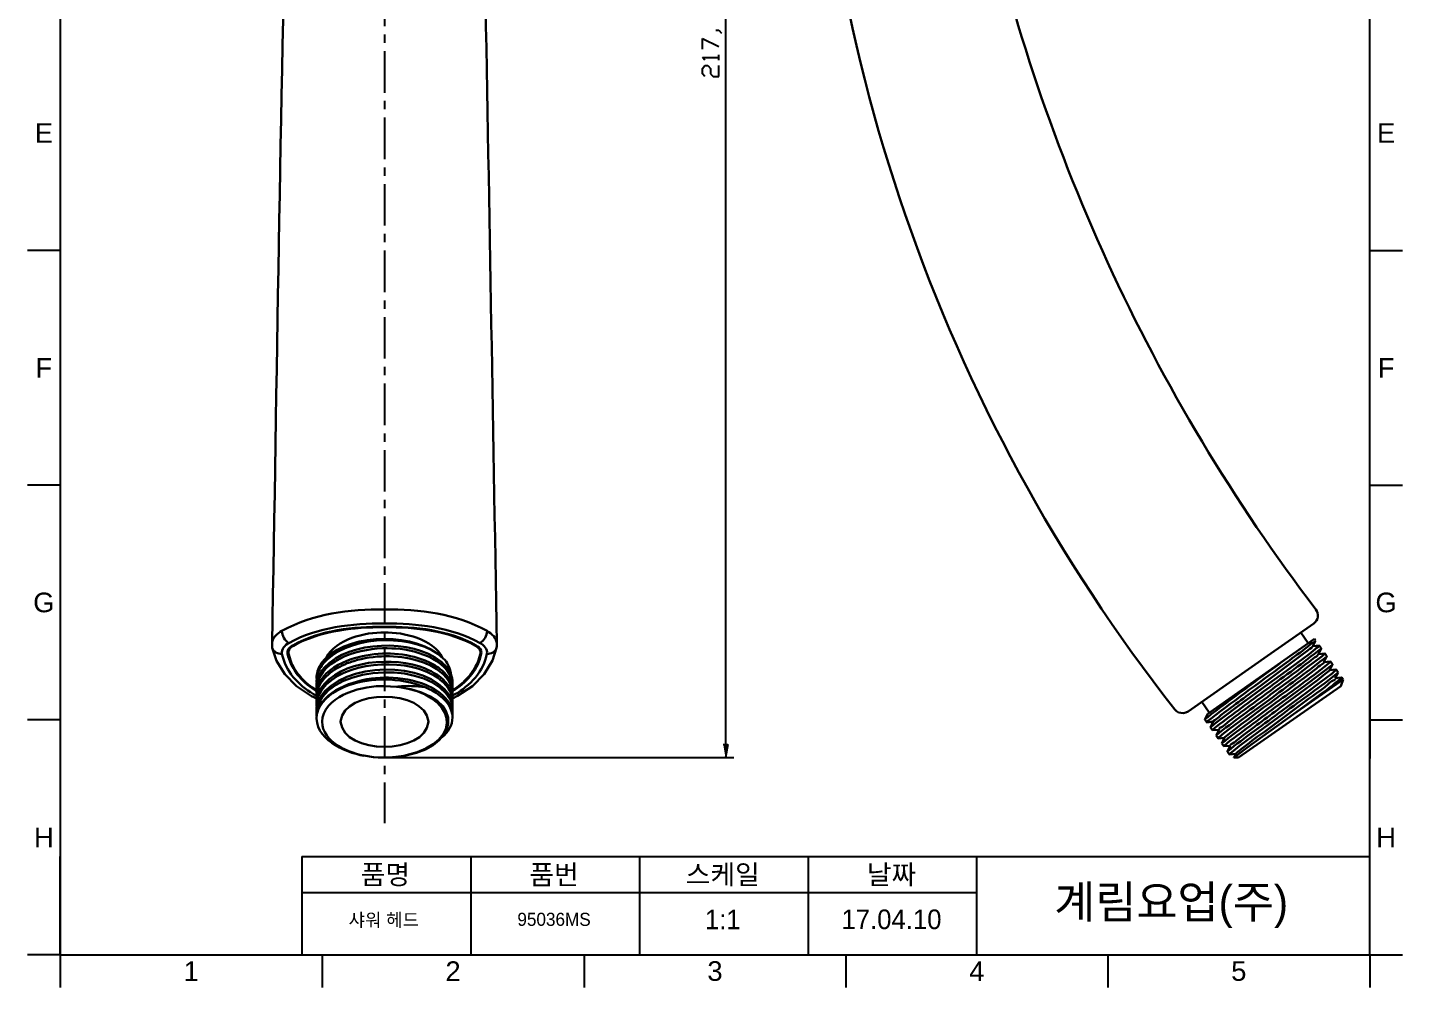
# Model space of a CAD drawing. Header units: millimetres. Extents: x 3631 to 3841, y 294 to 591.
# Drawn here: x 3630.6 to 3840.6, y 293.5 to 440.2 of the extents above; entities that cross this region are included whole.
import ezdxf

# ---------------------------------------------------------------- set-up
doc = ezdxf.new("R2010")
doc.units = ezdxf.units.MM
doc.header["$LTSCALE"] = 0.1
doc.linetypes.add('CENTERX2', pattern=[101.6, 63.5, -12.7, 12.7, -12.7])
for name, color, linetype in [('_U+B808_U+C774_U+C5B4 1', 7, 'Continuous'), ('CENTER', 1, 'CENTERX2'), ('DIM', 3, 'Continuous'), ('FORM', 7, 'Continuous'), ('TEXT', 2, 'Continuous')]:
    doc.layers.add(name, color=color, linetype=linetype)
doc.styles.get("Standard").update_dxf_attribs({"font": 'arial.ttf'})

msp = doc.modelspace()

# ---------------------------------------------------------------- hatches: boundary and pattern name
at = {"layer": 'DIM'}
msp.add_hatch(color=256, dxfattribs=at).paths.add_polyline_path([(3736.86, 330.64), (3737.53, 330.64), (3737.18, 328.65)])

# ---------------------------------------------------------------- linework, layer by layer
at = {"layer": '_U+B808_U+C774_U+C5B4 1', "color": 7, "lineweight": 30}
for p, q in [((3685.12, 348.64), (3685.12, 348.56)), ((3827.04, 349.15), (3822.17, 345.74)), ((3685.6, 348.56), (3684.63, 348.56)), ((3827.15, 346.79), (3810.84, 335.35)), ((3825.08, 347.76), (3826.21, 346.14)), ((3827.15, 346.79), (3827.31, 346.57)), ((3827.28, 346.54), (3827.28, 346.52)), ((3827.28, 346.52), (3827.31, 346.49)), ((3827.31, 346.57), (3827.31, 346.6)), ((3667.95, 346.01), (3667.95, 345.66)), ((3667.95, 345.66), (3667.98, 345.44)), ((3667.98, 345.44), (3667.98, 345.47)), ((3667.98, 345.44), (3668.62, 343.45)), ((3670.32, 344.85), (3670.37, 345.01)), ((3670.32, 344.71), (3670.32, 344.85)), ((3670.32, 344.55), (3670.32, 344.71)), ((3670.32, 344.55), (3670.32, 344.53)), ((3670.45, 344.85), (3670.48, 344.98)), ((3670.48, 344.96), (3670.45, 344.85)), ((3670.45, 344.85), (3670.45, 344.71)), ((3670.45, 344.71), (3670.45, 344.85)), ((3670.45, 344.58), (3670.45, 344.71)), ((3670.45, 344.71), (3670.45, 344.55)), ((3670.45, 344.55), (3670.45, 344.58)), ((3670.8, 343.37), (3670.45, 344.55)), ((3670.48, 344.98), (3670.59, 345.2)), ((3670.53, 345.09), (3670.48, 344.96)), ((3670.59, 345.2), (3670.53, 345.09)), ((3670.59, 345.2), (3670.67, 345.31)), ((3670.59, 345.2), (3670.67, 345.31)), ((3670.77, 345.41), (3670.67, 345.31)), ((3670.67, 345.31), (3670.75, 345.39)), ((3670.85, 345.52), (3670.77, 345.41)), ((3671.02, 345.63), (3670.85, 345.52)), ((3670.85, 345.52), (3671.02, 345.63)), ((3671.2, 345.74), (3671.02, 345.63)), ((3671.02, 345.63), (3671.15, 345.71)), ((3671.2, 345.74), (3671.15, 345.71)), ((3671.2, 345.74), (3671.47, 345.9)), ((3671.2, 345.85), (3671.2, 345.74)), ((3699.03, 345.74), (3698.76, 345.9)), ((3699.03, 345.85), (3699.03, 345.74)), ((3699.06, 345.71), (3699.03, 345.74)), ((3699.06, 345.71), (3699.03, 345.74)), ((3699.32, 345.55), (3699.06, 345.71)), ((3699.06, 345.71), (3699.16, 345.66)), ((3699.16, 345.66), (3699.38, 345.5)), ((3699.43, 345.44), (3699.32, 345.55)), ((3699.38, 345.5), (3699.49, 345.39)), ((3699.54, 345.31), (3699.43, 345.44)), ((3699.78, 344.55), (3699.43, 343.37)), ((3699.49, 345.39), (3699.57, 345.31)), ((3699.54, 345.31), (3699.65, 345.2)), ((3699.57, 345.31), (3699.62, 345.2)), ((3699.62, 345.2), (3699.7, 345.09)), ((3699.7, 345.09), (3699.65, 345.2)), ((3699.73, 345.01), (3699.7, 345.09)), ((3699.7, 345.09), (3699.73, 344.98)), ((3699.78, 344.8), (3699.73, 345.01)), ((3699.73, 344.98), (3699.78, 344.85)), ((3699.78, 344.71), (3699.78, 345.15)), ((3699.78, 344.85), (3699.78, 344.71)), ((3699.78, 344.55), (3699.78, 344.8)), ((3699.78, 344.71), (3699.78, 344.55)), ((3699.86, 345.01), (3699.89, 344.85)), ((3699.89, 344.85), (3699.92, 344.71)), ((3699.92, 344.71), (3699.89, 344.55)), ((3699.89, 344.53), (3699.89, 344.55)), ((3701.61, 343.48), (3702.23, 345.44)), ((3702.23, 345.44), (3702.28, 345.68)), ((3702.23, 345.44), (3702.23, 345.47)), ((3702.28, 346.01), (3702.28, 346.03)), ((3702.28, 345.68), (3702.28, 346.01)), ((3820.48, 344.55), (3807.86, 335.7)), ((3822.17, 345.74), (3820.48, 344.55)), ((3826.32, 344.47), (3825.35, 343.75)), ((3827.26, 345.2), (3826.32, 344.47)), ((3826.61, 346.03), (3826.42, 345.87)), ((3826.88, 346.19), (3826.61, 346.03)), ((3826.88, 345.66), (3827.23, 346.38)), ((3826.93, 346.22), (3826.88, 346.19)), ((3827.88, 345.76), (3826.88, 345.68)), ((3827.01, 346.25), (3826.93, 346.22)), ((3827.18, 346.36), (3827.01, 346.25)), ((3827.26, 346.38), (3827.18, 346.36)), ((3827.28, 346.41), (3827.26, 346.38)), ((3827.47, 345.39), (3827.26, 345.2)), ((3827.31, 346.46), (3827.28, 346.44)), ((3827.28, 346.44), (3827.28, 346.41)), ((3827.31, 346.49), (3827.31, 346.46)), ((3827.69, 345.55), (3827.47, 345.39)), ((3827.74, 345.6), (3827.69, 345.55)), ((3827.85, 345.66), (3827.74, 345.6)), ((3827.74, 344.45), (3828.17, 345.33)), ((3828.74, 344.55), (3827.74, 344.45)), ((3827.9, 345.71), (3827.85, 345.66)), ((3827.88, 345.76), (3827.88, 345.79)), ((3827.88, 345.76), (3828.17, 345.36)), ((3827.88, 345.76), (3827.9, 345.74)), ((3827.9, 345.74), (3827.9, 345.71)), ((3828.17, 345.33), (3828.17, 345.36)), ((3828.71, 344.45), (3828.6, 344.39)), ((3828.76, 344.5), (3828.71, 344.45)), ((3828.74, 344.55), (3828.74, 344.53)), ((3828.74, 344.53), (3829.03, 344.12)), ((3828.74, 344.53), (3828.76, 344.53)), ((3828.76, 344.53), (3828.76, 344.5)), ((3668.62, 343.45), (3669.89, 341.38)), ((3670.8, 343.37), (3670.8, 343.4)), ((3670.8, 343.37), (3670.91, 343.07)), ((3670.91, 343.07), (3671.31, 342.27)), ((3675.35, 342.83), (3675.51, 343.1)), ((3675.51, 343.1), (3675.7, 343.34)), ((3675.7, 342.94), (3675.54, 342.72)), ((3675.7, 343.34), (3675.91, 343.58)), ((3675.86, 343.13), (3675.7, 342.94)), ((3675.94, 342.4), (3675.73, 342.13)), ((3676.05, 343.32), (3675.86, 343.13)), ((3675.91, 343.58), (3676.1, 343.8)), ((3676.21, 343.5), (3676.05, 343.32)), ((3676.29, 343.58), (3676.21, 343.5)), ((3680.54, 343.85), (3680.03, 343.67)), ((3680.41, 343.4), (3680.17, 343.32)), ((3691.22, 343.1), (3690.12, 343.48)), ((3691.33, 343.48), (3690.26, 343.85)), ((3691.55, 342.97), (3691.22, 343.1)), ((3691.55, 343.4), (3691.33, 343.48)), ((3693.92, 343.18), (3693.7, 343.34)), ((3694.1, 342.99), (3693.92, 343.18)), ((3694.32, 343.58), (3694.1, 343.8)), ((3694.29, 342.83), (3694.1, 342.99)), ((3694.45, 342.64), (3694.29, 342.83)), ((3694.51, 343.32), (3694.32, 343.58)), ((3694.51, 342.56), (3694.45, 342.64)), ((3694.7, 343.07), (3694.51, 343.32)), ((3694.83, 342.78), (3694.7, 343.07)), ((3698.89, 342.27), (3699.03, 342.54)), ((3699.03, 342.54), (3699.19, 342.8)), ((3699.19, 342.8), (3699.32, 343.07)), ((3699.32, 343.07), (3699.43, 343.37)), ((3700.35, 341.41), (3701.61, 343.48)), ((3823.44, 342.32), (3819.59, 339.49)), ((3823.19, 343.4), (3823.36, 343.5)), ((3825.35, 343.75), (3823.44, 342.32)), ((3826.21, 342.54), (3824.3, 341.11)), ((3827.15, 343.26), (3826.21, 342.54)), ((3828.12, 343.99), (3827.15, 343.26)), ((3828.33, 344.15), (3828.12, 343.99)), ((3828.55, 344.34), (3828.33, 344.15)), ((3828.6, 344.39), (3828.55, 344.34)), ((3829.6, 343.32), (3828.58, 343.23)), ((3828.6, 343.21), (3829.03, 344.12)), ((3828.9, 342.05), (3829.38, 342.45)), ((3829.36, 343.07), (3828.98, 342.75)), ((3829.03, 344.12), (3829.03, 344.15)), ((3829.41, 343.1), (3829.36, 343.07)), ((3829.38, 342.45), (3829.79, 342.78)), ((3829.44, 343.13), (3829.41, 343.1)), ((3829.54, 343.21), (3829.44, 343.13)), ((3829.46, 341.97), (3829.89, 342.89)), ((3829.6, 343.23), (3829.54, 343.21)), ((3829.6, 343.32), (3829.6, 343.34)), ((3829.6, 343.32), (3829.89, 342.91)), ((3829.6, 343.29), (3829.63, 343.29)), ((3829.63, 343.26), (3829.6, 343.23)), ((3829.63, 343.29), (3829.63, 343.26)), ((3829.79, 342.78), (3829.84, 342.83)), ((3829.84, 342.83), (3829.87, 342.89)), ((3829.89, 342.89), (3829.89, 342.91)), ((3669.89, 341.38), (3671.69, 339.58)), ((3671.34, 342.24), (3671.31, 342.27)), ((3672.04, 341.24), (3671.34, 342.24)), ((3672.07, 341.22), (3672.04, 341.24)), ((3672.07, 341.22), (3672.71, 340.49)), ((3672.71, 340.49), (3672.93, 340.27)), ((3672.95, 340.27), (3672.93, 340.27)), ((3672.95, 340.27), (3673.22, 340.03)), ((3674.76, 340.84), (3674.73, 340.33)), ((3674.73, 340.33), (3674.76, 339.82)), ((3674.81, 340.3), (3674.76, 340.11)), ((3674.92, 340.71), (3674.81, 340.3)), ((3674.81, 339.9), (3674.92, 340.27)), ((3674.97, 340.84), (3674.92, 340.71)), ((3674.97, 340.44), (3674.92, 340.27)), ((3675.13, 341.24), (3674.97, 340.84)), ((3675.03, 340.54), (3674.97, 340.44)), ((3675.27, 341.49), (3675.13, 341.24)), ((3675.35, 340.36), (3675.16, 340.06)), ((3675.4, 341.7), (3675.27, 341.49)), ((3675.56, 341.94), (3675.4, 341.7)), ((3675.73, 342.13), (3675.56, 341.94)), ((3685.71, 340.87), (3685.09, 340.87)), ((3691.66, 341.7), (3691.09, 341.94)), ((3696.98, 340.01), (3697.23, 340.22)), ((3697.25, 340.25), (3697.23, 340.22)), ((3697.25, 340.25), (3697.71, 340.71)), ((3697.71, 340.71), (3698.14, 341.19)), ((3698.17, 341.22), (3698.14, 341.19)), ((3698.87, 342.24), (3698.17, 341.22)), ((3698.57, 339.58), (3700.35, 341.41)), ((3698.89, 342.27), (3698.87, 342.24)), ((3824.3, 341.11), (3820.45, 338.26)), ((3831.51, 340.57), (3823.97, 335.3)), ((3825.78, 339.71), (3827.85, 341.27)), ((3827.85, 341.27), (3828.9, 342.05)), ((3828.87, 340.79), (3827.93, 340.09)), ((3829.84, 341.51), (3828.87, 340.79)), ((3830.43, 342.08), (3829.44, 342)), ((3830.27, 341.89), (3829.84, 341.51)), ((3830.35, 341.94), (3830.27, 341.89)), ((3831.29, 340.87), (3830.3, 340.76)), ((3830.32, 340.76), (3830.76, 341.65)), ((3830.41, 341.97), (3830.35, 341.94)), ((3830.43, 342), (3830.41, 341.97)), ((3830.43, 342.08), (3830.46, 342.08)), ((3830.46, 342.02), (3830.43, 342)), ((3830.46, 342.08), (3830.76, 341.67)), ((3830.46, 342.08), (3830.46, 342.02)), ((3830.76, 341.65), (3830.76, 341.67)), ((3830.78, 340.36), (3831.02, 340.54)), ((3831.02, 340.54), (3831.13, 340.62)), ((3831.13, 340.62), (3831.24, 340.76)), ((3831.51, 340.57), (3831.16, 339.58)), ((3831.24, 340.76), (3831.29, 340.87)), ((3831.32, 340.87), (3831.29, 340.87)), ((3831.32, 340.87), (3831.51, 340.57)), ((3671.69, 339.58), (3673.95, 338.04)), ((3673.22, 340.03), (3673.47, 339.82)), ((3673.47, 339.82), (3673.76, 339.6)), ((3673.76, 339.6), (3674.03, 339.39)), ((3674.03, 339.39), (3674.54, 339.04)), ((3674.25, 338.36), (3674.65, 338.15)), ((3674.41, 339.01), (3674.6, 338.88)), ((3674.46, 339.09), (3674.65, 338.96)), ((3674.54, 339.04), (3674.76, 338.9)), ((3674.6, 338.88), (3674.76, 338.79)), ((3674.65, 338.96), (3674.73, 338.9)), ((3674.65, 338.15), (3674.7, 338.1)), ((3674.76, 340.11), (3674.73, 339.9)), ((3674.73, 339.9), (3674.73, 339.49)), ((3674.73, 339.49), (3674.76, 339.68)), ((3674.73, 339.49), (3674.73, 338.69)), ((3674.76, 338.88), (3674.73, 338.69)), ((3674.73, 338.69), (3674.73, 338.26)), ((3674.73, 338.26), (3674.76, 338.47)), ((3674.73, 338.26), (3674.73, 337.45)), ((3674.76, 339.68), (3674.81, 339.9)), ((3674.81, 339.06), (3674.76, 338.88)), ((3674.76, 338.47), (3674.86, 338.85)), ((3674.92, 339.47), (3674.81, 339.06)), ((3674.92, 338.23), (3674.81, 337.85)), ((3674.86, 338.85), (3674.92, 339.06)), ((3674.97, 339.63), (3674.92, 339.47)), ((3674.97, 339.2), (3674.92, 339.06)), ((3674.97, 338.36), (3674.92, 338.23)), ((3675.16, 340.06), (3674.97, 339.63)), ((3675.03, 339.33), (3674.97, 339.2)), ((3675.16, 338.82), (3674.97, 338.36)), ((3675.35, 339.14), (3675.16, 338.82)), ((3686.95, 339.47), (3685.12, 339.58)), ((3687.22, 339.52), (3686.95, 339.47)), ((3686.95, 339.47), (3687.22, 339.44)), ((3691.84, 339.58), (3691.44, 339.76)), ((3694.99, 339.44), (3694.8, 339.74)), ((3695.23, 338.96), (3694.99, 339.44)), ((3695.13, 337.93), (3695.02, 338.18)), ((3695.31, 339.55), (3695.15, 339.93)), ((3695.26, 338.53), (3695.18, 338.69)), ((3695.29, 340.06), (3695.23, 340.17)), ((3695.31, 338.77), (3695.23, 338.96)), ((3695.26, 338.53), (3695.31, 338.31)), ((3695.4, 339.68), (3695.29, 340.06)), ((3695.48, 338.88), (3695.31, 339.55)), ((3695.31, 338.74), (3695.31, 338.77)), ((3695.4, 338.47), (3695.31, 338.74)), ((3695.31, 338.31), (3695.4, 338.1)), ((3695.45, 339.49), (3695.4, 339.68)), ((3695.45, 338.26), (3695.4, 338.47)), ((3695.42, 338.07), (3695.66, 338.2)), ((3695.48, 339.28), (3695.45, 339.49)), ((3695.48, 338.07), (3695.45, 338.26)), ((3695.5, 339.71), (3695.48, 340.11)), ((3695.48, 339.28), (3695.5, 339.71)), ((3695.5, 339.09), (3695.48, 339.28)), ((3695.48, 338.9), (3695.85, 339.14)), ((3695.5, 338.47), (3695.48, 338.88)), ((3695.48, 338.1), (3695.5, 338.47)), ((3695.5, 338.88), (3695.5, 339.09)), ((3695.5, 338.93), (3695.66, 339.04)), ((3695.53, 338.82), (3695.5, 338.82)), ((3695.91, 339.06), (3695.53, 338.82)), ((3695.66, 339.04), (3695.88, 339.14)), ((3695.66, 338.2), (3695.88, 338.31)), ((3695.88, 339.14), (3696.15, 339.36)), ((3696.18, 339.36), (3696.15, 339.36)), ((3696.18, 339.36), (3696.98, 340.01)), ((3696.28, 338.07), (3698.57, 339.58)), ((3819.59, 339.49), (3815.39, 336.43)), ((3831.16, 339.58), (3815.55, 328.65)), ((3821.58, 336.64), (3825.78, 339.71)), ((3826.02, 338.66), (3822.17, 335.81)), ((3827.93, 340.09), (3826.02, 338.66)), ((3826.18, 336.91), (3828.39, 338.55)), ((3673.95, 338.04), (3674.76, 337.69)), ((3674.76, 337.64), (3674.73, 337.45)), ((3674.73, 337.45), (3674.73, 337.05)), ((3674.73, 337.05), (3674.76, 337.23)), ((3674.73, 337.05), (3674.73, 336.64)), ((3674.73, 336.64), (3674.76, 336.21)), ((3674.76, 336.43), (3674.73, 336.21)), ((3674.73, 336.21), (3674.73, 335.81)), ((3674.81, 337.85), (3674.76, 337.64)), ((3674.76, 337.23), (3674.81, 337.42)), ((3674.81, 336.62), (3674.76, 336.43)), ((3674.76, 336), (3674.81, 336.21)), ((3674.81, 337.42), (3674.86, 337.64)), ((3674.92, 337.02), (3674.81, 336.62)), ((3674.81, 336.21), (3674.92, 336.59)), ((3674.86, 337.64), (3674.92, 337.83)), ((3674.97, 338.01), (3674.92, 337.83)), ((3674.97, 337.18), (3674.92, 337.02)), ((3674.97, 336.75), (3674.92, 336.59)), ((3675.03, 338.1), (3674.97, 338.01)), ((3674.97, 337.18), (3675.16, 337.58)), ((3675.03, 336.86), (3674.97, 336.75)), ((3674.97, 335.92), (3675.03, 336.1)), ((3675.08, 336.16), (3675, 335.97)), ((3675.03, 336.1), (3675.11, 336.27)), ((3675.29, 336.59), (3675.08, 336.16)), ((3675.11, 336.27), (3675.21, 336.45)), ((3675.16, 337.58), (3675.32, 337.91)), ((3675.29, 336.59), (3675.21, 336.45)), ((3695.02, 336.94), (3695.15, 336.7)), ((3695.23, 337.72), (3695.13, 337.93)), ((3695.15, 336.7), (3695.26, 336.43)), ((3695.31, 335.86), (3695.15, 336.24)), ((3695.18, 337.45), (3695.29, 337.21)), ((3695.29, 337.61), (3695.23, 337.72)), ((3695.29, 336.37), (3695.26, 336.43)), ((3695.4, 337.23), (3695.29, 337.61)), ((3695.29, 337.21), (3695.37, 336.94)), ((3695.4, 336), (3695.29, 336.37)), ((3695.37, 336.94), (3695.42, 336.7)), ((3695.4, 338.1), (3695.45, 337.88)), ((3695.45, 337.02), (3695.4, 337.23)), ((3695.42, 336.7), (3695.48, 336.43)), ((3695.45, 337.88), (3695.48, 337.64)), ((3695.5, 336.64), (3695.45, 337.02)), ((3695.48, 337.69), (3696.28, 338.07)), ((3695.5, 337.85), (3695.48, 338.07)), ((3695.48, 337.64), (3695.5, 337.23)), ((3695.5, 337.23), (3695.48, 336.83)), ((3695.48, 336.43), (3695.5, 336.02)), ((3695.5, 336.02), (3695.48, 335.62)), ((3695.5, 337.66), (3695.5, 337.85)), ((3695.5, 336.43), (3695.5, 336.64)), ((3809.93, 337.15), (3811.09, 335.54)), ((3815.39, 336.43), (3813.32, 334.87)), ((3816.87, 335.03), (3820.72, 337.85)), ((3821.31, 337.05), (3817.11, 333.95)), ((3823.97, 335.3), (3826.18, 336.91)), ((3674.73, 335.81), (3674.76, 336)), ((3674.73, 335.81), (3674.73, 335.4)), ((3674.73, 335.4), (3674.73, 335.27)), ((3674.73, 335.27), (3674.73, 335)), ((3674.92, 335.73), (3674.78, 335.3)), ((3674.81, 335.38), (3674.78, 335.3)), ((3674.89, 335.75), (3674.81, 335.38)), ((3674.89, 335.75), (3674.97, 335.92)), ((3675, 335.97), (3674.92, 335.73)), ((3678.42, 334.17), (3678.42, 334.11)), ((3691.82, 334.11), (3691.82, 334.17)), ((3695.48, 335.19), (3695.31, 335.86)), ((3695.4, 336), (3695.45, 335.81)), ((3695.45, 335.81), (3695.48, 335.59)), ((3695.48, 335.59), (3695.5, 335.4)), ((3695.5, 334.79), (3695.48, 335.19)), ((3695.5, 335.4), (3695.5, 335.19)), ((3805.81, 336), (3806.08, 335.73)), ((3806.08, 335.73), (3806.4, 335.54)), ((3806.4, 335.54), (3806.75, 335.46)), ((3806.75, 335.46), (3807.13, 335.43)), ((3807.13, 335.43), (3807.51, 335.51)), ((3807.51, 335.51), (3807.86, 335.7)), ((3810.84, 335.35), (3810.41, 334.46)), ((3810.41, 334.46), (3810.41, 334.49)), ((3810.41, 334.46), (3810.71, 334.06)), ((3810.71, 334.14), (3810.68, 334.09)), ((3810.68, 334.09), (3810.68, 334.06)), ((3810.68, 334.06), (3810.71, 334.06)), ((3810.76, 334.17), (3810.71, 334.14)), ((3810.71, 334.03), (3811.73, 334.14)), ((3810.71, 334.06), (3810.71, 334.03)), ((3810.87, 334.25), (3810.76, 334.17)), ((3810.95, 334.3), (3810.87, 334.25)), ((3810.98, 334.33), (3810.95, 334.3)), ((3810.98, 334.33), (3811.35, 334.6)), ((3811.7, 334.14), (3811.27, 333.25)), ((3811.33, 335.22), (3811.35, 335.27)), ((3812.27, 334.09), (3811.78, 333.68)), ((3813.32, 334.87), (3812.27, 334.09)), ((3814.96, 333.6), (3816.87, 335.03)), ((3817.11, 333.95), (3815.04, 332.42)), ((3823.01, 334.6), (3817.57, 330.67)), ((3818.59, 332.58), (3822.44, 335.4)), ((3823.01, 334.6), (3823.97, 335.3)), ((3811.27, 333.25), (3811.27, 333.22)), ((3811.27, 333.22), (3811.57, 332.82)), ((3811.33, 333.31), (3811.3, 333.25)), ((3811.38, 333.36), (3811.33, 333.31)), ((3811.78, 333.68), (3811.38, 333.36)), ((3811.57, 332.82), (3812.57, 332.9)), ((3811.57, 332.85), (3811.6, 332.88)), ((3811.57, 332.82), (3811.57, 332.85)), ((3811.57, 332.82), (3811.57, 332.85)), ((3811.6, 332.88), (3811.62, 332.93)), ((3811.62, 332.93), (3811.73, 332.98)), ((3811.73, 332.98), (3811.95, 333.2)), ((3811.95, 333.2), (3812.19, 333.39)), ((3812.57, 332.93), (3812.13, 332.01)), ((3812.13, 332.01), (3812.13, 332.04)), ((3812.13, 332.01), (3812.43, 331.58)), ((3812.62, 331.8), (3812.83, 331.99)), ((3812.83, 331.99), (3813.05, 332.15)), ((3813.05, 332.15), (3813.99, 332.88)), ((3813.99, 332.88), (3814.96, 333.6)), ((3815.04, 332.42), (3813.99, 331.61)), ((3816.68, 331.15), (3818.59, 332.58)), ((3812.4, 331.61), (3812.43, 331.64)), ((3812.43, 331.58), (3812.4, 331.61)), ((3812.43, 331.66), (3812.46, 331.69)), ((3812.43, 331.58), (3813.43, 331.66)), ((3812.43, 331.64), (3812.43, 331.66)), ((3812.43, 331.58), (3812.43, 331.61)), ((3812.46, 331.69), (3812.54, 331.74)), ((3812.54, 331.74), (3812.59, 331.77)), ((3812.59, 331.77), (3812.62, 331.8)), ((3813.43, 331.69), (3813, 330.78)), ((3813.05, 330.86), (3813, 330.78)), ((3813, 330.78), (3813, 330.8)), ((3813, 330.78), (3813.29, 330.37)), ((3813.1, 330.91), (3813.05, 330.86)), ((3813.24, 331.02), (3813.1, 330.91)), ((3813.51, 331.21), (3813.24, 331.02)), ((3813.29, 330.43), (3813.35, 330.48)), ((3813.29, 330.37), (3814.29, 330.45)), ((3813.29, 330.37), (3813.29, 330.43)), ((3813.29, 330.37), (3813.29, 330.4)), ((3813.35, 330.48), (3813.4, 330.51)), ((3813.4, 330.51), (3813.45, 330.56)), ((3813.45, 330.56), (3813.7, 330.75)), ((3813.99, 331.61), (3813.51, 331.21)), ((3813.7, 330.75), (3813.91, 330.94)), ((3814.29, 330.45), (3813.86, 329.57)), ((3814.77, 329.7), (3815.71, 330.43)), ((3815.28, 328.97), (3816.41, 329.83)), ((3815.71, 330.43), (3816.68, 331.15)), ((3816.41, 329.83), (3817.57, 330.67)), ((3681.89, 328.97), (3681.97, 328.95)), ((3681.97, 328.95), (3683.45, 328.73)), ((3683.45, 328.73), (3684.15, 328.68)), ((3685.22, 328.65), (3684.15, 328.68)), ((3686.27, 328.68), (3685.22, 328.65)), ((3686.38, 328.7), (3686.27, 328.68)), ((3688.13, 328.92), (3686.38, 328.7)), ((3688.13, 328.92), (3688.45, 329)), ((3813.86, 329.57), (3813.86, 329.54)), ((3813.86, 329.54), (3814.15, 329.13)), ((3814.13, 329.16), (3814.15, 329.19)), ((3814.15, 329.13), (3814.13, 329.16)), ((3814.15, 329.22), (3814.21, 329.24)), ((3814.15, 329.13), (3815.15, 329.22)), ((3814.15, 329.19), (3814.15, 329.22)), ((3814.15, 329.13), (3814.15, 329.16)), ((3814.21, 329.24), (3814.26, 329.3)), ((3814.26, 329.3), (3814.34, 329.32)), ((3814.34, 329.32), (3814.77, 329.7)), ((3814.85, 328.68), (3814.85, 328.73)), ((3814.85, 328.73), (3814.88, 328.73)), ((3814.88, 328.68), (3814.85, 328.68)), ((3815.15, 329.24), (3814.88, 328.65)), ((3814.88, 328.73), (3814.93, 328.78)), ((3814.88, 328.65), (3814.88, 328.68)), ((3814.88, 328.65), (3815.55, 328.65)), ((3814.93, 328.78), (3815.2, 328.92)), ((3815.2, 328.92), (3815.28, 328.97))]:
    msp.add_line(p, q, dxfattribs=at)
for points in [[(3750.43, 496.51), (3750.4, 438.35), (3769.91, 381.76), (3805.81, 336)], [(3670.26, 468.04), (3669.17, 427.37), (3668.69, 386.68), (3667.95, 346.01)], [(3776.18, 463.06), (3784.69, 422.55), (3802.28, 384.2), (3827.36, 351.28)], [(3702.28, 346.01), (3701.66, 380.71), (3701.1, 415.41), (3700.43, 450.12)], [(3669.46, 348), (3674.2, 350.65), (3679.76, 351.32), (3685.12, 351.28)], [(3685.12, 351.28), (3690.47, 351.32), (3696.03, 350.64), (3700.78, 348)], [(3827.04, 349.15), (3827.75, 349.61), (3827.88, 350.67), (3827.36, 351.28)], [(3670.51, 346.14), (3674.94, 348.6), (3680.13, 349.16), (3685.12, 349.15)], [(3671.1, 345.79), (3675.45, 348.15), (3680.23, 348.66), (3685.12, 348.64)], [(3685.12, 349.15), (3690.15, 349.15), (3695.24, 348.61), (3699.73, 346.14)], [(3685.12, 348.64), (3689.89, 348.67), (3694.86, 348.13), (3699.11, 345.79)], [(3667.95, 346.01), (3667.93, 346.86), (3668.75, 347.64), (3669.46, 348)], [(3669.46, 348), (3669.48, 347.29), (3669.9, 346.51), (3670.51, 346.14)], [(3671.2, 345.74), (3675.43, 348.06), (3680.37, 348.59), (3685.12, 348.56)], [(3684.63, 348.56), (3680.11, 348.59), (3675.53, 347.99), (3671.47, 345.9)], [(3693.7, 343.34), (3689.4, 346.84), (3679.75, 346.56), (3675.94, 342.4)], [(3676.1, 343.8), (3680.16, 347.78), (3690.06, 347.8), (3694.1, 343.8)], [(3676.21, 343.91), (3677.74, 346.78), (3682.12, 347.81), (3685.12, 347.76)], [(3694.1, 343.8), (3690.03, 347.66), (3680.34, 347.44), (3676.29, 343.58)], [(3685.12, 348.56), (3689.92, 348.58), (3694.75, 348.07), (3699.03, 345.74)], [(3694, 343.91), (3692.52, 346.76), (3688.07, 347.81), (3685.12, 347.76)], [(3698.76, 345.9), (3694.71, 347.97), (3690.1, 348.59), (3685.6, 348.56)], [(3700.78, 348), (3700.75, 347.26), (3700.34, 346.55), (3699.73, 346.14)], [(3700.78, 348), (3701.52, 347.58), (3702.25, 346.92), (3702.28, 346.01)], [(3667.98, 345.44), (3668.13, 344.8), (3668.82, 344.43), (3669.46, 344.5)], [(3669.46, 344.5), (3669.33, 345.25), (3669.9, 345.81), (3670.51, 346.14)], [(3674.25, 338.36), (3671.94, 339.75), (3669.99, 341.8), (3669.46, 344.5)], [(3674.41, 339.01), (3672.44, 340.26), (3670.78, 342.2), (3670.32, 344.53)], [(3670.37, 345.01), (3670.44, 345.38), (3670.83, 345.58), (3671.1, 345.79)], [(3674.46, 339.09), (3672.47, 340.42), (3670.94, 342.17), (3670.45, 344.55)], [(3675.03, 340.54), (3676.57, 344.26), (3682.62, 345.59), (3686.25, 345.33)], [(3680.41, 343.4), (3683.44, 344.31), (3687.09, 344.41), (3690.12, 343.48)], [(3690.26, 343.85), (3687.11, 344.8), (3683.7, 344.74), (3680.54, 343.85)], [(3686.25, 345.33), (3689.39, 345.27), (3694.89, 343.79), (3695.48, 340.11)], [(3699.78, 344.55), (3699.31, 342.26), (3697.77, 340.42), (3695.85, 339.14)], [(3700.75, 344.5), (3700.35, 341.9), (3698.08, 339.55), (3695.88, 338.31)], [(3699.89, 344.53), (3699.47, 342.24), (3697.8, 340.32), (3695.91, 339.06)], [(3699.11, 345.79), (3699.42, 345.6), (3699.74, 345.37), (3699.86, 345.01)], [(3699.73, 346.14), (3700.29, 345.83), (3700.92, 345.21), (3700.75, 344.5)], [(3702.23, 345.44), (3702.11, 344.78), (3701.37, 344.43), (3700.75, 344.5)], [(3819.86, 339.09), (3822.57, 341.14), (3825.55, 343.14), (3828.17, 345.33)], [(3826.42, 345.87), (3825.5, 344.97), (3824.34, 344.37), (3823.36, 343.5)], [(3825.97, 344.9), (3825.97, 344.9), (3825.02, 344.18), (3825.02, 344.18)], [(3826.45, 345.25), (3826.45, 345.25), (3825.97, 344.9), (3825.97, 344.9)], [(3826.67, 345.44), (3826.67, 345.44), (3826.45, 345.25), (3826.45, 345.25)], [(3826.83, 345.6), (3826.83, 345.6), (3826.67, 345.44), (3826.67, 345.44)], [(3826.88, 345.68), (3826.88, 345.68), (3826.83, 345.6), (3826.83, 345.6)], [(3827.69, 344.45), (3827.69, 344.45), (3827.69, 344.37), (3827.69, 344.37)], [(3674.73, 340.73), (3674.7, 341.48), (3674.96, 342.21), (3675.35, 342.83)], [(3675.54, 342.72), (3675.08, 342.03), (3674.91, 341.65), (3674.76, 340.84)], [(3675.03, 338.1), (3677.38, 343.15), (3686.61, 343.8), (3691.09, 341.94)], [(3675.03, 336.86), (3677.68, 342.99), (3692.15, 343.34), (3695.18, 337.45)], [(3675.03, 339.33), (3675.83, 341.34), (3678.22, 342.68), (3680.17, 343.32)], [(3695.02, 338.18), (3691.62, 343.57), (3678.72, 343.28), (3675.32, 337.91)], [(3691.22, 342.29), (3686.74, 344.17), (3678.26, 343.62), (3675.35, 339.14)], [(3680.03, 343.67), (3678.31, 343.12), (3676.27, 341.95), (3675.35, 340.36)], [(3693.92, 341.94), (3693.15, 342.59), (3692.47, 342.99), (3691.55, 343.4)], [(3691.55, 342.97), (3692.9, 342.44), (3694.57, 341.29), (3695.15, 339.93)], [(3695.5, 340.11), (3695.51, 341.02), (3695.09, 341.88), (3694.51, 342.56)], [(3695.29, 341.16), (3695.32, 341.59), (3695.07, 342.42), (3694.83, 342.78)], [(3811.35, 335.27), (3815.17, 338.15), (3819.05, 340.96), (3822.9, 343.8)], [(3823.19, 343.4), (3819.26, 340.48), (3815.22, 337.61), (3811.35, 334.6)], [(3826.34, 343.29), (3822.9, 340.65), (3819.35, 338.13), (3815.87, 335.51)], [(3825.02, 344.18), (3825.02, 344.18), (3819.29, 339.9), (3819.29, 339.9)], [(3820.72, 337.85), (3823.52, 339.93), (3826.34, 341.96), (3829.06, 344.1)], [(3828.98, 342.75), (3826.45, 340.82), (3823.89, 338.91), (3821.31, 337.05)], [(3827.45, 344.1), (3827, 343.85), (3826.75, 343.63), (3826.34, 343.29)], [(3828.01, 342.72), (3827.67, 342.52), (3827.54, 342.29), (3827.26, 342.08)], [(3827.61, 344.26), (3827.61, 344.26), (3827.45, 344.1), (3827.45, 344.1)], [(3827.63, 344.31), (3827.63, 344.31), (3827.61, 344.26), (3827.61, 344.26)], [(3827.69, 344.37), (3827.69, 344.37), (3827.63, 344.31), (3827.63, 344.31)], [(3828.63, 343.1), (3828.55, 343.1), (3828.16, 342.8), (3828.01, 342.72)], [(3828.6, 343.18), (3828.6, 343.18), (3828.63, 343.18), (3828.63, 343.18)], [(3828.63, 343.18), (3828.63, 343.18), (3828.63, 343.1), (3828.63, 343.1)], [(3829.06, 344.1), (3829.06, 344.1), (3829.03, 344.12), (3829.03, 344.12)], [(3675.29, 336.59), (3677.08, 339.65), (3681.78, 340.8), (3685.09, 340.87)], [(3685.12, 340.57), (3681.77, 340.58), (3677.26, 339.56), (3675.29, 336.59)], [(3691.31, 339.39), (3689.36, 340.23), (3687.22, 340.56), (3685.12, 340.57)], [(3685.71, 340.87), (3687.66, 340.82), (3689.62, 340.48), (3691.44, 339.76)], [(3694.8, 339.74), (3693.92, 340.96), (3692.6, 341.74), (3691.22, 342.29)], [(3691.66, 341.7), (3693.03, 341.12), (3694.53, 340.07), (3695.18, 338.69)], [(3695.23, 340.17), (3694.97, 340.87), (3694.46, 341.45), (3693.92, 341.94)], [(3827.26, 342.08), (3822.72, 338.64), (3817.75, 335.25), (3813.43, 331.69)], [(3822.44, 335.4), (3825.12, 337.52), (3828.13, 339.43), (3830.76, 341.65)], [(3827.61, 340.49), (3827.61, 340.49), (3825.7, 339.06), (3825.7, 339.06)], [(3828.55, 341.22), (3828.55, 341.22), (3827.61, 340.49), (3827.61, 340.49)], [(3828.39, 338.55), (3829.23, 339.02), (3829.96, 339.84), (3830.78, 340.36)], [(3829.01, 341.59), (3829.01, 341.59), (3828.55, 341.22), (3828.55, 341.22)], [(3830, 340.41), (3829.49, 340.2), (3829.13, 339.76), (3828.71, 339.41)], [(3829.25, 341.78), (3829.25, 341.78), (3829.01, 341.59), (3829.01, 341.59)], [(3829.36, 341.86), (3829.36, 341.86), (3829.25, 341.78), (3829.25, 341.78)], [(3829.41, 341.92), (3829.41, 341.92), (3829.36, 341.86), (3829.36, 341.86)], [(3829.46, 342), (3829.46, 342), (3829.41, 341.92), (3829.41, 341.92)], [(3830.3, 340.6), (3830.25, 340.54), (3830.06, 340.44), (3830, 340.41)], [(3830.27, 340.73), (3830.27, 340.73), (3830.3, 340.68), (3830.3, 340.68)], [(3830.3, 340.68), (3830.3, 340.68), (3830.3, 340.6), (3830.3, 340.6)], [(3685.12, 339.58), (3681.95, 339.67), (3676.49, 338.33), (3675.64, 334.76)], [(3691.82, 334.17), (3691.29, 339.2), (3678.91, 339.19), (3678.42, 334.17)], [(3687.22, 339.44), (3698.19, 337.99), (3696.86, 329.59), (3686.54, 328.7)], [(3691.31, 339.39), (3689.95, 339.63), (3688.58, 339.62), (3687.22, 339.52)], [(3688.45, 329), (3697.86, 331.24), (3695.8, 338.39), (3687.22, 339.44)], [(3695.15, 336.24), (3694.57, 337.68), (3692.71, 338.86), (3691.31, 339.39)], [(3691.84, 339.58), (3693.08, 339.03), (3694.33, 338.11), (3695.02, 336.94)], [(3820.45, 338.26), (3817.83, 336.24), (3814.7, 334.19), (3812.13, 332.01)], [(3812.19, 333.39), (3814.72, 335.32), (3817.27, 337.23), (3819.86, 339.09)], [(3819.29, 339.9), (3817.28, 338.43), (3815.29, 336.94), (3813.29, 335.46)], [(3828.71, 339.41), (3825.43, 337), (3822.16, 334.57), (3818.89, 332.15)], [(3825.7, 339.06), (3825.7, 339.06), (3821.88, 336.24), (3821.88, 336.24)], [(3813.91, 330.94), (3816.47, 332.83), (3819.01, 334.77), (3821.58, 336.64)], [(3821.88, 336.24), (3819.79, 334.69), (3817.7, 333.15), (3815.63, 331.58)], [(3681.97, 328.92), (3678.93, 329.46), (3674.28, 331.54), (3674.78, 335.3)], [(3675.64, 334.76), (3675.06, 331.39), (3679.18, 329.48), (3681.89, 328.97)], [(3691.82, 334.11), (3691.38, 329.01), (3678.8, 329.04), (3678.42, 334.11)], [(3695.5, 334.79), (3695.5, 333.62), (3694.83, 332.5), (3693.94, 331.77)], [(3810.39, 334.52), (3810.39, 334.52), (3810.41, 334.54), (3810.41, 334.54)], [(3810.39, 334.49), (3810.39, 334.49), (3810.39, 334.52), (3810.39, 334.52)], [(3810.41, 334.46), (3810.41, 334.46), (3810.39, 334.49), (3810.39, 334.49)], [(3810.41, 334.54), (3810.41, 334.54), (3810.47, 334.57), (3810.47, 334.57)], [(3810.47, 334.57), (3810.47, 334.57), (3810.49, 334.6), (3810.49, 334.6)], [(3810.49, 334.6), (3810.49, 334.6), (3810.6, 334.65), (3810.6, 334.65)], [(3810.6, 334.65), (3810.6, 334.65), (3810.68, 334.73), (3810.68, 334.73)], [(3810.68, 334.73), (3810.93, 334.84), (3811.09, 335.07), (3811.33, 335.22)], [(3813.29, 335.46), (3812.62, 334.98), (3812.44, 334.64), (3811.68, 334.22)], [(3811.68, 334.22), (3811.68, 334.22), (3811.68, 334.17), (3811.68, 334.17)], [(3811.68, 334.17), (3811.68, 334.17), (3811.7, 334.17), (3811.7, 334.17)], [(3815.87, 335.51), (3814.95, 334.87), (3814.07, 334.17), (3813.21, 333.44)], [(3822.17, 335.81), (3819.52, 333.78), (3816.45, 331.75), (3813.86, 329.57)], [(3812.7, 333.17), (3812.7, 333.17), (3812.59, 333.06), (3812.59, 333.06)], [(3812.59, 333.06), (3812.59, 333.06), (3812.59, 332.98), (3812.59, 332.98)], [(3812.59, 332.98), (3812.59, 332.98), (3812.62, 332.96), (3812.62, 332.96)], [(3812.78, 333.22), (3812.78, 333.22), (3812.7, 333.17), (3812.7, 333.17)], [(3812.86, 333.25), (3812.86, 333.25), (3812.78, 333.22), (3812.78, 333.22)], [(3813.05, 333.33), (3813.05, 333.33), (3812.86, 333.25), (3812.86, 333.25)], [(3813.21, 333.44), (3813.21, 333.44), (3813.05, 333.33), (3813.05, 333.33)], [(3818.89, 332.15), (3817.72, 331.4), (3816.7, 330.46), (3815.58, 329.65)], [(3814.29, 330.56), (3814.29, 330.56), (3814.26, 330.53), (3814.26, 330.53)], [(3814.26, 330.53), (3814.26, 330.53), (3814.26, 330.48), (3814.26, 330.48)], [(3814.26, 330.48), (3814.26, 330.48), (3814.29, 330.48), (3814.29, 330.48)], [(3814.34, 330.59), (3814.34, 330.59), (3814.29, 330.56), (3814.29, 330.56)], [(3814.42, 330.67), (3814.42, 330.67), (3814.34, 330.59), (3814.34, 330.59)], [(3814.64, 330.78), (3814.64, 330.78), (3814.42, 330.67), (3814.42, 330.67)], [(3814.88, 330.94), (3814.88, 330.94), (3814.64, 330.78), (3814.64, 330.78)], [(3815.63, 331.58), (3815.35, 331.4), (3815.13, 331.13), (3814.88, 330.94)], [(3815.2, 329.3), (3815.2, 329.3), (3815.18, 329.22), (3815.18, 329.22)], [(3815.47, 329.57), (3815.47, 329.57), (3815.2, 329.3), (3815.2, 329.3)], [(3815.58, 329.65), (3815.58, 329.65), (3815.47, 329.57), (3815.47, 329.57)]]:
    msp.add_open_spline(points, degree=3, dxfattribs=at)
at = {"layer": 'CENTER'}
msp.add_line((3685.1, 558.51), (3685.1, 318.65), dxfattribs=at)
at = {"layer": 'DIM'}
for p, q in [((3737.18, 544.32), (3737.18, 330.64)), ((3735.73, 439.78), (3736.16, 439.78)), ((3736.16, 439.78), (3736.57, 439.35)), ((3733.66, 436.88), (3733.66, 438.52)), ((3733.66, 438.52), (3736.16, 437.28)), ((3734.06, 435.21), (3733.66, 435.61)), ((3733.66, 435.61), (3736.16, 435.61)), ((3736.16, 435.21), (3736.16, 436.04)), ((3733.66, 433.94), (3734.06, 434.37)), ((3733.66, 433.11), (3733.66, 433.94)), ((3734.06, 432.71), (3733.66, 433.11)), ((3734.06, 434.37), (3734.49, 434.37)), ((3734.49, 434.37), (3734.9, 433.94)), ((3734.9, 433.94), (3734.9, 433.11)), ((3734.9, 433.11), (3735.33, 432.71)), ((3735.33, 432.71), (3736.16, 432.71)), ((3736.16, 432.71), (3736.16, 434.37)), ((3736.86, 330.64), (3737.53, 330.64)), ((3737.53, 330.64), (3737.18, 328.65)), ((3685.3, 328.65), (3738.45, 328.65))]:
    msp.add_line(p, q, dxfattribs=at)
at = {"layer": 'FORM'}
for p, q in [((3635.59, 585.51), (3635.59, 298.51)), ((3835.59, 298.51), (3835.59, 585.51)), ((3635.59, 406.14), (3630.59, 406.14)), ((3835.59, 406.14), (3840.59, 406.14)), ((3635.59, 370.26), (3630.59, 370.26)), ((3835.59, 370.26), (3840.59, 370.26)), ((3835.59, 343.51), (3835.59, 328.51)), ((3635.59, 334.39), (3630.59, 334.39)), ((3835.59, 334.39), (3840.59, 334.39)), ((3835.59, 313.51), (3835.59, 328.51)), ((3635.59, 298.51), (3635.59, 313.51)), ((3672.51, 313.51), (3835.59, 313.51)), ((3672.51, 313.51), (3672.51, 298.51)), ((3698.28, 313.51), (3698.28, 298.51)), ((3724.05, 313.51), (3724.05, 298.51)), ((3749.82, 313.51), (3749.82, 298.51)), ((3775.59, 298.51), (3775.59, 313.51)), ((3775.59, 298.51), (3775.59, 313.51)), ((3672.51, 308.01), (3775.59, 308.01)), ((3635.59, 298.51), (3630.59, 298.51)), ((3635.59, 298.51), (3835.59, 298.51)), ((3635.59, 298.51), (3635.59, 293.51)), ((3675.59, 298.51), (3675.59, 293.51)), ((3715.59, 298.51), (3715.59, 293.51)), ((3755.59, 298.51), (3755.59, 293.51)), ((3795.59, 298.51), (3795.59, 293.51)), ((3835.59, 298.51), (3835.59, 293.51)), ((3835.59, 298.51), (3840.59, 298.51))]:
    msp.add_line(p, q, dxfattribs=at)
for p in [(3635.59, 406.14), (3635.59, 370.26), (3635.59, 334.39)]:
    msp.add_point(p, dxfattribs=at)

# ---------------------------------------------------------------- texts
at = {"layer": 'FORM', "char_height": 3, "attachment_point": 5}
for s, width, insert in [('E', 5, (3633.09, 424.08)), ('E', 5, (3838.09, 424.08)), ('F', 5, (3633.09, 388.2)), ('F', 5, (3838.09, 388.2)), ('G', 5, (3633.09, 352.33)), ('G', 5, (3838.09, 352.33)), ('H', 5, (3633.09, 316.45)), ('H', 5, (3838.09, 316.45)), ('1', 40, (3655.59, 296.01)), ('2', 40, (3695.59, 296.01)), ('3', 40, (3735.59, 296.01)), ('4', 40, (3775.59, 296.01)), ('5', 40, (3815.59, 296.01))]:
    msp.add_mtext_dynamic_manual_height_columns(s, width=width, gutter_width=12.5, heights=[0], dxfattribs=dict(at, insert=insert))
at = {"layer": 'TEXT', "linetype": 'CENTERX2', "attachment_point": 5}
for s, insert, char_height in [('{\\fHYGothic-Medium|b0|i0|c129|p18;품명}', (3685.25, 310.62), 3), ('{\\fHYGothic-Medium|b0|i0|c129|p18;품번}', (3711.01, 310.62), 3), ('{\\fHYGothic-Medium|b0|i0|c129|p18;스케일}', (3736.78, 310.62), 3), ('{\\fHYGothic-Medium|b0|i0|c129|p18;날짜}', (3762.55, 310.62), 3), ('{\\fHYGothic-Medium|b0|i0|c129|p18;계림요업(주)}', (3805.27, 305.84), 5), ('{\\fHYGothic-Medium|b0|i0|c129|p18;샤워 헤드}', (3685.01, 303.73), 2), ('{\\fHYGothic-Medium|b0|i0|c129|p18;95036MS}', (3711.01, 303.92), 2), ('{\\fHYGothic-Medium|b0|i0|c129|p18;1:1}', (3736.78, 303.91), 3), ('{\\fHYGothic-Medium|b0|i0|c129|p18;17.04.10}', (3762.55, 303.91), 3)]:
    msp.add_mtext_dynamic_manual_height_columns(s, width=60, gutter_width=12.5, heights=[0], dxfattribs=dict(at, insert=insert, char_height=char_height))

doc.saveas('drawing.dxf')
